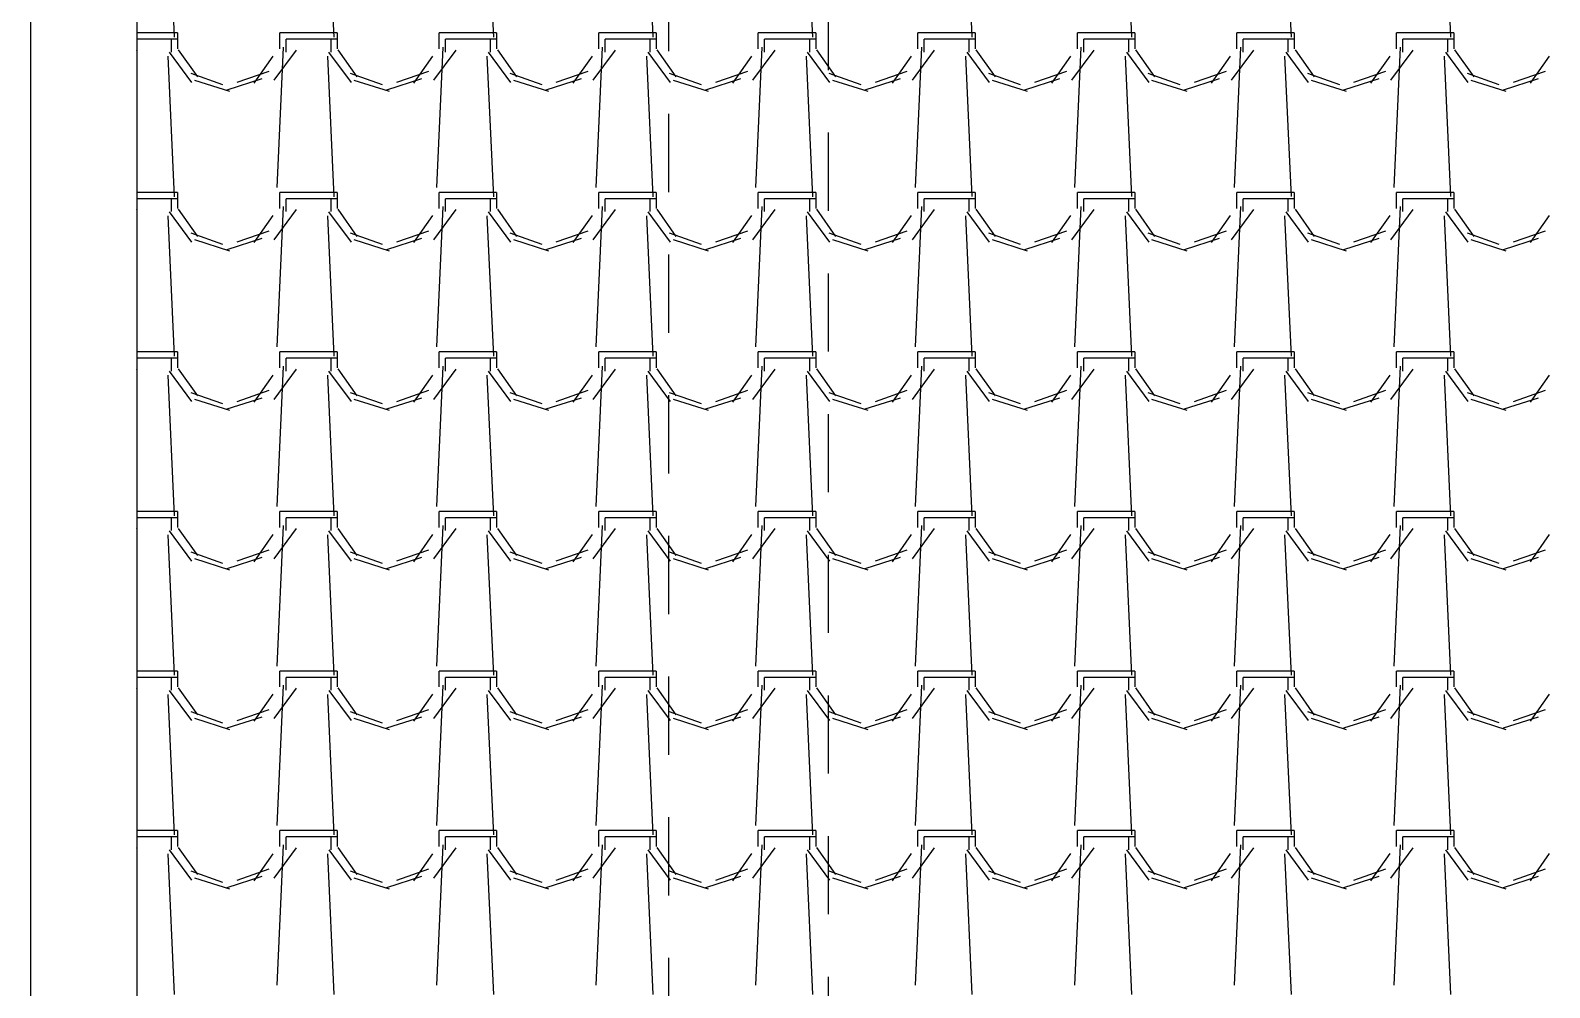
# Model space of a CAD drawing. Header units: millimetres. Extents: x 3923 to 4007, y 744 to 863.
# Drawn here: x 3930.972 to 3933.402, y 848.038 to 849.569 of the extents above; entities that cross this region are included whole.
import ezdxf

# ---------------------------------------------------------------- set-up
doc = ezdxf.new("R2010")
doc.units = ezdxf.units.MM
doc.linetypes.add('HIDDEN2', pattern=[0.1875, 0.125, -0.0625])
doc.layers.add('-HIDRO', color=8, linetype='Continuous')

msp = doc.modelspace()

# ---------------------------------------------------------------- linework, layer by layer
at = {"layer": '-HIDRO'}
for p, q in [((3930.9722, 855.7515), (3930.9722, 834.9143)), ((3931.1423, 854.5608), (3931.1423, 835.0844))]:
    msp.add_line(p, q, dxfattribs=at)
at = {"layer": '-HIDRO', "linetype": 'HIDDEN2'}
for p, q in [((3931.9928, 853.7103), (3931.9928, 835.9349)), ((3932.2479, 853.4552), (3932.2479, 846.6512))]:
    msp.add_line(p, q, dxfattribs=at)
at = {"layer": '-HIDRO', "linetype": 'Continuous'}
for p, q in [((3931.1921, 849.7825), (3931.2023, 849.558)), ((3931.4472, 849.7825), (3931.4574, 849.558)), ((3931.7024, 849.7825), (3931.7126, 849.558)), ((3931.9575, 849.7825), (3931.9677, 849.558)), ((3932.2127, 849.7825), (3932.2229, 849.558)), ((3932.4678, 849.7825), (3932.478, 849.558)), ((3932.723, 849.7825), (3932.7332, 849.558)), ((3932.9781, 849.7825), (3932.9883, 849.558)), ((3933.2333, 849.7825), (3933.2435, 849.558)), ((3931.1974, 849.5648), (3931.1423, 849.5648)), ((3931.1974, 849.5546), (3931.1423, 849.5546)), ((3931.2076, 849.5648), (3931.1974, 849.5648)), ((3931.1974, 849.5546), (3931.1974, 849.5342)), ((3931.2076, 849.5546), (3931.1974, 849.5546)), ((3931.2076, 849.5648), (3931.2076, 849.5393)), ((3931.3766, 849.5422), (3931.3664, 849.3176)), ((3931.4525, 849.5648), (3931.3709, 849.5648)), ((3931.3709, 849.5393), (3931.3709, 849.5648)), ((3931.4525, 849.5546), (3931.3811, 849.5546)), ((3931.3811, 849.5342), (3931.3811, 849.5546)), ((3931.4627, 849.5648), (3931.4525, 849.5648)), ((3931.4525, 849.5546), (3931.4525, 849.5342)), ((3931.4627, 849.5546), (3931.4525, 849.5546)), ((3931.4627, 849.5648), (3931.4627, 849.5393)), ((3931.6318, 849.5422), (3931.6216, 849.3176)), ((3931.7077, 849.5648), (3931.626, 849.5648)), ((3931.626, 849.5393), (3931.626, 849.5648)), ((3931.7077, 849.5546), (3931.6362, 849.5546)), ((3931.6362, 849.5342), (3931.6362, 849.5546)), ((3931.7179, 849.5648), (3931.7077, 849.5648)), ((3931.7077, 849.5546), (3931.7077, 849.5342)), ((3931.7179, 849.5546), (3931.7077, 849.5546)), ((3931.7179, 849.5648), (3931.7179, 849.5393)), ((3931.8869, 849.5422), (3931.8767, 849.3176)), ((3931.9628, 849.5648), (3931.8812, 849.5648)), ((3931.8812, 849.5393), (3931.8812, 849.5648)), ((3931.9628, 849.5546), (3931.8914, 849.5546)), ((3931.8914, 849.5342), (3931.8914, 849.5546)), ((3931.973, 849.5648), (3931.9628, 849.5648)), ((3931.9628, 849.5546), (3931.9628, 849.5342)), ((3931.973, 849.5546), (3931.9628, 849.5546)), ((3931.973, 849.5648), (3931.973, 849.5393)), ((3932.1421, 849.5422), (3932.1319, 849.3176)), ((3932.218, 849.5648), (3932.1363, 849.5648)), ((3932.1363, 849.5393), (3932.1363, 849.5648)), ((3932.218, 849.5546), (3932.1465, 849.5546)), ((3932.1465, 849.5342), (3932.1465, 849.5546)), ((3932.2282, 849.5648), (3932.218, 849.5648)), ((3932.218, 849.5546), (3932.218, 849.5342)), ((3932.2282, 849.5546), (3932.218, 849.5546)), ((3932.2282, 849.5648), (3932.2282, 849.5393)), ((3932.3972, 849.5422), (3932.387, 849.3176)), ((3932.4731, 849.5648), (3932.3915, 849.5648)), ((3932.3915, 849.5393), (3932.3915, 849.5648)), ((3932.4731, 849.5546), (3932.4017, 849.5546)), ((3932.4017, 849.5342), (3932.4017, 849.5546)), ((3932.4833, 849.5648), (3932.4731, 849.5648)), ((3932.4731, 849.5546), (3932.4731, 849.5342)), ((3932.4833, 849.5546), (3932.4731, 849.5546)), ((3932.4833, 849.5648), (3932.4833, 849.5393)), ((3932.6524, 849.5421), (3932.6422, 849.3176)), ((3932.7283, 849.5648), (3932.6466, 849.5648)), ((3932.6466, 849.5393), (3932.6466, 849.5648)), ((3932.7283, 849.5546), (3932.6568, 849.5546)), ((3932.6568, 849.5342), (3932.6568, 849.5546)), ((3932.7385, 849.5648), (3932.7283, 849.5648)), ((3932.7283, 849.5546), (3932.7283, 849.5342)), ((3932.7385, 849.5546), (3932.7283, 849.5546)), ((3932.7385, 849.5648), (3932.7385, 849.5393)), ((3932.9076, 849.5421), (3932.8973, 849.3176)), ((3932.9834, 849.5648), (3932.9018, 849.5648)), ((3932.9018, 849.5393), (3932.9018, 849.5648)), ((3932.9834, 849.5546), (3932.912, 849.5546)), ((3932.912, 849.5342), (3932.912, 849.5546)), ((3932.9936, 849.5648), (3932.9834, 849.5648)), ((3932.9834, 849.5546), (3932.9834, 849.5342)), ((3932.9936, 849.5546), (3932.9834, 849.5546)), ((3932.9936, 849.5648), (3932.9936, 849.5393)), ((3933.1627, 849.5421), (3933.1525, 849.3176)), ((3933.2386, 849.5648), (3933.1569, 849.5648)), ((3933.1569, 849.5393), (3933.1569, 849.5648)), ((3933.2386, 849.5546), (3933.1671, 849.5546)), ((3933.1671, 849.5342), (3933.1671, 849.5546)), ((3933.2488, 849.5648), (3933.2386, 849.5648)), ((3933.2386, 849.5546), (3933.2386, 849.5342)), ((3933.2488, 849.5546), (3933.2386, 849.5546)), ((3933.2488, 849.5648), (3933.2488, 849.5393)), ((3931.1423, 849.5368), (3931.1427, 849.5373)), ((3931.1921, 849.5274), (3931.2023, 849.3028)), ((3931.1941, 849.5339), (3931.2298, 849.4855)), ((3931.2087, 849.5378), (3931.2393, 849.4945)), ((3931.33, 849.4844), (3931.3607, 849.5278)), ((3931.3621, 849.4889), (3931.3978, 849.5373)), ((3931.4472, 849.5274), (3931.4574, 849.3028)), ((3931.4492, 849.5339), (3931.485, 849.4855)), ((3931.4638, 849.5378), (3931.4944, 849.4945)), ((3931.5852, 849.4844), (3931.6158, 849.5278)), ((3931.6172, 849.4889), (3931.653, 849.5373)), ((3931.7024, 849.5274), (3931.7126, 849.3028)), ((3931.7044, 849.5339), (3931.7401, 849.4855)), ((3931.719, 849.5378), (3931.7496, 849.4945)), ((3931.8403, 849.4844), (3931.871, 849.5278)), ((3931.8724, 849.4889), (3931.9081, 849.5373)), ((3931.9575, 849.5274), (3931.9677, 849.3028)), ((3931.9595, 849.5339), (3931.9953, 849.4855)), ((3931.9741, 849.5378), (3932.0047, 849.4944)), ((3932.0955, 849.4844), (3932.1261, 849.5278)), ((3932.1275, 849.4889), (3932.1632, 849.5373)), ((3932.2127, 849.5274), (3932.2229, 849.3028)), ((3932.2147, 849.5339), (3932.2504, 849.4855)), ((3932.2293, 849.5378), (3932.2599, 849.4944)), ((3932.3507, 849.4844), (3932.3813, 849.5278)), ((3932.3827, 849.4889), (3932.4184, 849.5373)), ((3932.4678, 849.5274), (3932.478, 849.3029)), ((3932.4698, 849.5339), (3932.5056, 849.4855)), ((3932.4844, 849.5378), (3932.515, 849.4944)), ((3932.6058, 849.4844), (3932.6364, 849.5278)), ((3932.6378, 849.4889), (3932.6735, 849.5373)), ((3932.723, 849.5274), (3932.7332, 849.3029)), ((3932.725, 849.5339), (3932.7607, 849.4855)), ((3932.7396, 849.5378), (3932.7702, 849.4944)), ((3932.861, 849.4844), (3932.8916, 849.5278)), ((3932.893, 849.4889), (3932.9287, 849.5373)), ((3932.9781, 849.5274), (3932.9883, 849.3029)), ((3932.9801, 849.5339), (3933.0158, 849.4855)), ((3932.9947, 849.5378), (3933.0253, 849.4944)), ((3933.1161, 849.4844), (3933.1467, 849.5278)), ((3933.1481, 849.4889), (3933.1838, 849.5373)), ((3933.2333, 849.5274), (3933.2435, 849.3029)), ((3933.2353, 849.5339), (3933.271, 849.4855)), ((3933.2499, 849.5378), (3933.2805, 849.4944)), ((3933.3713, 849.4844), (3933.4019, 849.5278)), ((3931.2286, 849.5001), (3931.2796, 849.4823)), ((3931.303, 849.4857), (3931.354, 849.5035)), ((3931.4837, 849.5001), (3931.5348, 849.4823)), ((3931.5581, 849.4857), (3931.6092, 849.5035)), ((3931.7389, 849.5001), (3931.7899, 849.4823)), ((3931.8133, 849.4857), (3931.8643, 849.5035)), ((3931.994, 849.5001), (3932.0451, 849.4823)), ((3932.0684, 849.4857), (3932.1195, 849.5035)), ((3932.2492, 849.5001), (3932.3002, 849.4823)), ((3932.3236, 849.4857), (3932.3746, 849.5035)), ((3932.5043, 849.5001), (3932.5554, 849.4823)), ((3932.5787, 849.4857), (3932.6298, 849.5035)), ((3932.7595, 849.5001), (3932.8105, 849.4823)), ((3932.8339, 849.4857), (3932.8849, 849.5035)), ((3933.0146, 849.5001), (3933.0657, 849.4823)), ((3933.089, 849.4857), (3933.1401, 849.5035)), ((3933.2698, 849.5001), (3933.3208, 849.4823)), ((3933.3442, 849.4857), (3933.3952, 849.5035)), ((3931.2345, 849.4894), (3931.2907, 849.4715)), ((3931.2869, 849.4738), (3931.3431, 849.4916)), ((3931.4897, 849.4894), (3931.5458, 849.4715)), ((3931.5421, 849.4738), (3931.5982, 849.4916)), ((3931.7448, 849.4894), (3931.801, 849.4715)), ((3931.7972, 849.4738), (3931.8534, 849.4916)), ((3932, 849.4894), (3932.0561, 849.4715)), ((3932.0524, 849.4738), (3932.1085, 849.4916)), ((3932.2551, 849.4894), (3932.3113, 849.4715)), ((3932.3075, 849.4738), (3932.3637, 849.4916)), ((3932.5103, 849.4894), (3932.5664, 849.4715)), ((3932.5627, 849.4738), (3932.6188, 849.4916)), ((3932.7654, 849.4894), (3932.8216, 849.4715)), ((3932.8178, 849.4738), (3932.874, 849.4916)), ((3933.0206, 849.4894), (3933.0767, 849.4715)), ((3933.073, 849.4738), (3933.1291, 849.4916)), ((3933.2757, 849.4894), (3933.3319, 849.4715)), ((3933.3281, 849.4738), (3933.3843, 849.4916)), ((3931.1974, 849.3096), (3931.1423, 849.3096)), ((3931.1974, 849.2994), (3931.1423, 849.2994)), ((3931.2076, 849.3096), (3931.1974, 849.3096)), ((3931.1974, 849.2994), (3931.1974, 849.279)), ((3931.2076, 849.2994), (3931.1974, 849.2994)), ((3931.2076, 849.3096), (3931.2076, 849.2841)), ((3931.4525, 849.3096), (3931.3709, 849.3096)), ((3931.3709, 849.2841), (3931.3709, 849.3096)), ((3931.4525, 849.2994), (3931.3811, 849.2994)), ((3931.3811, 849.279), (3931.3811, 849.2994)), ((3931.4627, 849.3096), (3931.4525, 849.3096)), ((3931.4525, 849.2994), (3931.4525, 849.279)), ((3931.4627, 849.2994), (3931.4525, 849.2994)), ((3931.4627, 849.3096), (3931.4627, 849.2841)), ((3931.7077, 849.3096), (3931.626, 849.3096)), ((3931.626, 849.2841), (3931.626, 849.3096)), ((3931.7077, 849.2994), (3931.6362, 849.2994)), ((3931.6362, 849.279), (3931.6362, 849.2994)), ((3931.7179, 849.3096), (3931.7077, 849.3096)), ((3931.7077, 849.2994), (3931.7077, 849.279)), ((3931.7179, 849.2994), (3931.7077, 849.2994)), ((3931.7179, 849.3096), (3931.7179, 849.2841)), ((3931.9628, 849.3096), (3931.8812, 849.3096)), ((3931.8812, 849.2841), (3931.8812, 849.3096)), ((3931.9628, 849.2994), (3931.8914, 849.2994)), ((3931.8914, 849.279), (3931.8914, 849.2994)), ((3931.973, 849.3096), (3931.9628, 849.3096)), ((3931.9628, 849.2994), (3931.9628, 849.279)), ((3931.973, 849.2994), (3931.9628, 849.2994)), ((3931.973, 849.3096), (3931.973, 849.2841)), ((3932.218, 849.3096), (3932.1363, 849.3096)), ((3932.1363, 849.2841), (3932.1363, 849.3096)), ((3932.218, 849.2994), (3932.1465, 849.2994)), ((3932.1465, 849.279), (3932.1465, 849.2994)), ((3932.2282, 849.3096), (3932.218, 849.3096)), ((3932.218, 849.2994), (3932.218, 849.279)), ((3932.2282, 849.2994), (3932.218, 849.2994)), ((3932.2282, 849.3096), (3932.2282, 849.2841)), ((3932.4731, 849.3096), (3932.3915, 849.3096)), ((3932.3915, 849.2841), (3932.3915, 849.3096)), ((3932.4731, 849.2994), (3932.4017, 849.2994)), ((3932.4017, 849.279), (3932.4017, 849.2994)), ((3932.4833, 849.3096), (3932.4731, 849.3096)), ((3932.4731, 849.2994), (3932.4731, 849.279)), ((3932.4833, 849.2994), (3932.4731, 849.2994)), ((3932.4833, 849.3096), (3932.4833, 849.2841)), ((3932.7283, 849.3096), (3932.6466, 849.3096)), ((3932.6466, 849.2841), (3932.6466, 849.3096)), ((3932.7283, 849.2994), (3932.6568, 849.2994)), ((3932.6568, 849.279), (3932.6568, 849.2994)), ((3932.7385, 849.3096), (3932.7283, 849.3096)), ((3932.7283, 849.2994), (3932.7283, 849.279)), ((3932.7385, 849.2994), (3932.7283, 849.2994)), ((3932.7385, 849.3096), (3932.7385, 849.2841)), ((3932.9834, 849.3096), (3932.9018, 849.3096)), ((3932.9018, 849.2841), (3932.9018, 849.3096)), ((3932.9834, 849.2994), (3932.912, 849.2994)), ((3932.912, 849.279), (3932.912, 849.2994)), ((3932.9936, 849.3096), (3932.9834, 849.3096)), ((3932.9834, 849.2994), (3932.9834, 849.279)), ((3932.9936, 849.2994), (3932.9834, 849.2994)), ((3932.9936, 849.3096), (3932.9936, 849.2841)), ((3933.2386, 849.3096), (3933.1569, 849.3096)), ((3933.1569, 849.2841), (3933.1569, 849.3096)), ((3933.2386, 849.2994), (3933.1671, 849.2994)), ((3933.1671, 849.279), (3933.1671, 849.2994)), ((3933.2488, 849.3096), (3933.2386, 849.3096)), ((3933.2386, 849.2994), (3933.2386, 849.279)), ((3933.2488, 849.2994), (3933.2386, 849.2994)), ((3933.2488, 849.3096), (3933.2488, 849.2841)), ((3931.1423, 849.2817), (3931.1427, 849.2822)), ((3931.1941, 849.2788), (3931.2298, 849.2303)), ((3931.2087, 849.2827), (3931.2393, 849.2393)), ((3931.3621, 849.2337), (3931.3978, 849.2822)), ((3931.3766, 849.287), (3931.3664, 849.0625)), ((3931.4492, 849.2788), (3931.485, 849.2303)), ((3931.4638, 849.2827), (3931.4944, 849.2393)), ((3931.6172, 849.2337), (3931.653, 849.2822)), ((3931.6318, 849.287), (3931.6216, 849.0625)), ((3931.7044, 849.2788), (3931.7401, 849.2303)), ((3931.719, 849.2827), (3931.7496, 849.2393)), ((3931.8724, 849.2337), (3931.9081, 849.2822)), ((3931.8869, 849.287), (3931.8767, 849.0625)), ((3931.9595, 849.2788), (3931.9953, 849.2303)), ((3931.9741, 849.2827), (3932.0047, 849.2393)), ((3932.1275, 849.2337), (3932.1632, 849.2822)), ((3932.1421, 849.287), (3932.1319, 849.0625)), ((3932.2147, 849.2788), (3932.2504, 849.2303)), ((3932.2293, 849.2827), (3932.2599, 849.2393)), ((3932.3827, 849.2337), (3932.4184, 849.2822)), ((3932.3972, 849.287), (3932.387, 849.0625)), ((3932.4698, 849.2788), (3932.5056, 849.2303)), ((3932.4844, 849.2827), (3932.515, 849.2393)), ((3932.6378, 849.2337), (3932.6735, 849.2822)), ((3932.6524, 849.287), (3932.6422, 849.0625)), ((3932.725, 849.2788), (3932.7607, 849.2303)), ((3932.7396, 849.2827), (3932.7702, 849.2393)), ((3932.893, 849.2337), (3932.9287, 849.2822)), ((3932.9076, 849.287), (3932.8973, 849.0625)), ((3932.9801, 849.2788), (3933.0159, 849.2303)), ((3932.9947, 849.2827), (3933.0253, 849.2393)), ((3933.1481, 849.2337), (3933.1838, 849.2822)), ((3933.1627, 849.287), (3933.1525, 849.0625)), ((3933.2353, 849.2788), (3933.271, 849.2303)), ((3933.2499, 849.2827), (3933.2805, 849.2393)), ((3931.1921, 849.2722), (3931.2023, 849.0477)), ((3931.33, 849.2293), (3931.3607, 849.2726)), ((3931.4472, 849.2722), (3931.4574, 849.0477)), ((3931.5852, 849.2293), (3931.6158, 849.2726)), ((3931.7024, 849.2722), (3931.7126, 849.0477)), ((3931.8403, 849.2293), (3931.871, 849.2726)), ((3931.9575, 849.2722), (3931.9677, 849.0477)), ((3932.0955, 849.2293), (3932.1261, 849.2726)), ((3932.2127, 849.2722), (3932.2229, 849.0477)), ((3932.3507, 849.2293), (3932.3813, 849.2726)), ((3932.4678, 849.2722), (3932.478, 849.0477)), ((3932.6058, 849.2293), (3932.6364, 849.2726)), ((3932.723, 849.2722), (3932.7332, 849.0477)), ((3932.861, 849.2293), (3932.8916, 849.2727)), ((3932.9781, 849.2722), (3932.9883, 849.0477)), ((3933.1161, 849.2293), (3933.1467, 849.2727)), ((3933.2333, 849.2722), (3933.2435, 849.0477)), ((3933.3713, 849.2293), (3933.4019, 849.2727)), ((3931.2286, 849.245), (3931.2796, 849.2271)), ((3931.2345, 849.2342), (3931.2907, 849.2163)), ((3931.2869, 849.2186), (3931.3431, 849.2365)), ((3931.303, 849.2305), (3931.354, 849.2484)), ((3931.4837, 849.245), (3931.5348, 849.2271)), ((3931.4897, 849.2342), (3931.5458, 849.2163)), ((3931.5421, 849.2186), (3931.5982, 849.2365)), ((3931.5581, 849.2305), (3931.6092, 849.2484)), ((3931.7389, 849.245), (3931.7899, 849.2271)), ((3931.7448, 849.2342), (3931.801, 849.2163)), ((3931.7972, 849.2186), (3931.8534, 849.2365)), ((3931.8133, 849.2305), (3931.8643, 849.2484)), ((3931.994, 849.245), (3932.0451, 849.2271)), ((3932, 849.2342), (3932.0561, 849.2163)), ((3932.0524, 849.2186), (3932.1085, 849.2365)), ((3932.0684, 849.2305), (3932.1195, 849.2484)), ((3932.2492, 849.245), (3932.3002, 849.2271)), ((3932.2551, 849.2342), (3932.3113, 849.2163)), ((3932.3075, 849.2186), (3932.3637, 849.2365)), ((3932.3236, 849.2305), (3932.3746, 849.2484)), ((3932.5043, 849.245), (3932.5554, 849.2271)), ((3932.5103, 849.2342), (3932.5664, 849.2163)), ((3932.5627, 849.2186), (3932.6188, 849.2365)), ((3932.5787, 849.2305), (3932.6298, 849.2484)), ((3932.7595, 849.245), (3932.8105, 849.2271)), ((3932.7654, 849.2342), (3932.8216, 849.2163)), ((3932.8178, 849.2186), (3932.874, 849.2365)), ((3932.8339, 849.2305), (3932.8849, 849.2484)), ((3933.0146, 849.245), (3933.0657, 849.2271)), ((3933.0206, 849.2342), (3933.0767, 849.2163)), ((3933.073, 849.2186), (3933.1291, 849.2365)), ((3933.089, 849.2305), (3933.1401, 849.2484)), ((3933.2698, 849.245), (3933.3208, 849.2271)), ((3933.2757, 849.2342), (3933.3319, 849.2163)), ((3933.3281, 849.2186), (3933.3843, 849.2365)), ((3933.3442, 849.2305), (3933.3952, 849.2484)), ((3931.1974, 849.0545), (3931.1423, 849.0545)), ((3931.1974, 849.0443), (3931.1423, 849.0443)), ((3931.2076, 849.0545), (3931.1974, 849.0545)), ((3931.1974, 849.0443), (3931.1974, 849.0239)), ((3931.2076, 849.0443), (3931.1974, 849.0443)), ((3931.2076, 849.0545), (3931.2076, 849.029)), ((3931.3766, 849.0319), (3931.3664, 848.8073)), ((3931.4525, 849.0545), (3931.3709, 849.0545)), ((3931.3709, 849.029), (3931.3709, 849.0545)), ((3931.4525, 849.0443), (3931.3811, 849.0443)), ((3931.3811, 849.0239), (3931.3811, 849.0443)), ((3931.4627, 849.0545), (3931.4525, 849.0545)), ((3931.4525, 849.0443), (3931.4525, 849.0239)), ((3931.4627, 849.0443), (3931.4525, 849.0443)), ((3931.4627, 849.0545), (3931.4627, 849.029)), ((3931.6318, 849.0319), (3931.6216, 848.8073)), ((3931.7077, 849.0545), (3931.626, 849.0545)), ((3931.626, 849.029), (3931.626, 849.0545)), ((3931.7077, 849.0443), (3931.6362, 849.0443)), ((3931.6362, 849.0239), (3931.6362, 849.0443)), ((3931.7179, 849.0545), (3931.7077, 849.0545)), ((3931.7077, 849.0443), (3931.7077, 849.0239)), ((3931.7179, 849.0443), (3931.7077, 849.0443)), ((3931.7179, 849.0545), (3931.7179, 849.029)), ((3931.8869, 849.0319), (3931.8767, 848.8073)), ((3931.9628, 849.0545), (3931.8812, 849.0545)), ((3931.8812, 849.029), (3931.8812, 849.0545)), ((3931.9628, 849.0443), (3931.8914, 849.0443)), ((3931.8914, 849.0239), (3931.8914, 849.0443)), ((3931.973, 849.0545), (3931.9628, 849.0545)), ((3931.9628, 849.0443), (3931.9628, 849.0239)), ((3931.973, 849.0443), (3931.9628, 849.0443)), ((3931.973, 849.0545), (3931.973, 849.029)), ((3932.1421, 849.0319), (3932.1319, 848.8073)), ((3932.218, 849.0545), (3932.1363, 849.0545)), ((3932.1363, 849.029), (3932.1363, 849.0545)), ((3932.218, 849.0443), (3932.1465, 849.0443)), ((3932.1465, 849.0239), (3932.1465, 849.0443)), ((3932.2282, 849.0545), (3932.218, 849.0545)), ((3932.218, 849.0443), (3932.218, 849.0239)), ((3932.2282, 849.0443), (3932.218, 849.0443)), ((3932.2282, 849.0545), (3932.2282, 849.029)), ((3932.3972, 849.0319), (3932.387, 848.8073)), ((3932.4731, 849.0545), (3932.3915, 849.0545)), ((3932.3915, 849.029), (3932.3915, 849.0545)), ((3932.4731, 849.0443), (3932.4017, 849.0443)), ((3932.4017, 849.0239), (3932.4017, 849.0443)), ((3932.4833, 849.0545), (3932.4731, 849.0545)), ((3932.4731, 849.0443), (3932.4731, 849.0239)), ((3932.4833, 849.0443), (3932.4731, 849.0443)), ((3932.4833, 849.0545), (3932.4833, 849.029)), ((3932.6524, 849.0318), (3932.6422, 848.8073)), ((3932.7283, 849.0545), (3932.6466, 849.0545)), ((3932.6466, 849.029), (3932.6466, 849.0545)), ((3932.7283, 849.0443), (3932.6568, 849.0443)), ((3932.6568, 849.0239), (3932.6568, 849.0443)), ((3932.7385, 849.0545), (3932.7283, 849.0545)), ((3932.7283, 849.0443), (3932.7283, 849.0239)), ((3932.7385, 849.0443), (3932.7283, 849.0443)), ((3932.7385, 849.0545), (3932.7385, 849.029)), ((3932.9076, 849.0318), (3932.8973, 848.8073)), ((3932.9834, 849.0545), (3932.9018, 849.0545)), ((3932.9018, 849.029), (3932.9018, 849.0545)), ((3932.9834, 849.0443), (3932.912, 849.0443)), ((3932.912, 849.0239), (3932.912, 849.0443)), ((3932.9936, 849.0545), (3932.9834, 849.0545)), ((3932.9834, 849.0443), (3932.9834, 849.0239)), ((3932.9936, 849.0443), (3932.9834, 849.0443)), ((3932.9936, 849.0545), (3932.9936, 849.029)), ((3933.1627, 849.0318), (3933.1525, 848.8073)), ((3933.2386, 849.0545), (3933.1569, 849.0545)), ((3933.1569, 849.029), (3933.1569, 849.0545)), ((3933.2386, 849.0443), (3933.1671, 849.0443)), ((3933.1671, 849.0239), (3933.1671, 849.0443)), ((3933.2488, 849.0545), (3933.2386, 849.0545)), ((3933.2386, 849.0443), (3933.2386, 849.0239)), ((3933.2488, 849.0443), (3933.2386, 849.0443)), ((3933.2488, 849.0545), (3933.2488, 849.029)), ((3931.1423, 849.0265), (3931.1427, 849.027)), ((3931.1921, 849.0171), (3931.2023, 848.7925)), ((3931.1941, 849.0236), (3931.2298, 848.9752)), ((3931.2087, 849.0275), (3931.2393, 848.9842)), ((3931.33, 848.9741), (3931.3607, 849.0175)), ((3931.3621, 848.9786), (3931.3978, 849.027)), ((3931.4472, 849.0171), (3931.4574, 848.7925)), ((3931.4492, 849.0236), (3931.485, 848.9752)), ((3931.4638, 849.0275), (3931.4944, 848.9842)), ((3931.5852, 848.9741), (3931.6158, 849.0175)), ((3931.6172, 848.9786), (3931.653, 849.027)), ((3931.7024, 849.0171), (3931.7126, 848.7925)), ((3931.7044, 849.0236), (3931.7401, 848.9752)), ((3931.719, 849.0275), (3931.7496, 848.9842)), ((3931.8403, 848.9741), (3931.871, 849.0175)), ((3931.8724, 848.9786), (3931.9081, 849.027)), ((3931.9575, 849.0171), (3931.9677, 848.7925)), ((3931.9595, 849.0236), (3931.9953, 848.9752)), ((3931.9741, 849.0275), (3932.0047, 848.9842)), ((3932.0955, 848.9741), (3932.1261, 849.0175)), ((3932.1275, 848.9786), (3932.1632, 849.027)), ((3932.2127, 849.0171), (3932.2229, 848.7925)), ((3932.2147, 849.0236), (3932.2504, 848.9752)), ((3932.2293, 849.0275), (3932.2599, 848.9842)), ((3932.3507, 848.9741), (3932.3813, 849.0175)), ((3932.3827, 848.9786), (3932.4184, 849.027)), ((3932.4678, 849.0171), (3932.478, 848.7926)), ((3932.4698, 849.0236), (3932.5056, 848.9752)), ((3932.4844, 849.0275), (3932.515, 848.9841)), ((3932.6058, 848.9741), (3932.6364, 849.0175)), ((3932.6378, 848.9786), (3932.6735, 849.027)), ((3932.723, 849.0171), (3932.7332, 848.7926)), ((3932.725, 849.0236), (3932.7607, 848.9752)), ((3932.7396, 849.0275), (3932.7702, 848.9841)), ((3932.861, 848.9741), (3932.8916, 849.0175)), ((3932.893, 848.9786), (3932.9287, 849.027)), ((3932.9781, 849.0171), (3932.9883, 848.7926)), ((3932.9801, 849.0236), (3933.0159, 848.9752)), ((3932.9947, 849.0275), (3933.0253, 848.9841)), ((3933.1161, 848.9741), (3933.1467, 849.0175)), ((3933.1481, 848.9786), (3933.1838, 849.027)), ((3933.2333, 849.0171), (3933.2435, 848.7926)), ((3933.2353, 849.0236), (3933.271, 848.9752)), ((3933.2499, 849.0275), (3933.2805, 848.9841)), ((3933.3713, 848.9741), (3933.4019, 849.0175)), ((3931.2286, 848.9898), (3931.2796, 848.972)), ((3931.303, 848.9754), (3931.354, 848.9932)), ((3931.4837, 848.9898), (3931.5348, 848.972)), ((3931.5581, 848.9754), (3931.6092, 848.9932)), ((3931.7389, 848.9898), (3931.7899, 848.972)), ((3931.8133, 848.9754), (3931.8643, 848.9932)), ((3931.994, 848.9898), (3932.0451, 848.972)), ((3932.0684, 848.9754), (3932.1195, 848.9932)), ((3932.2492, 848.9898), (3932.3002, 848.972)), ((3932.3236, 848.9754), (3932.3746, 848.9932)), ((3932.5043, 848.9898), (3932.5554, 848.972)), ((3932.5787, 848.9754), (3932.6298, 848.9932)), ((3932.7595, 848.9898), (3932.8105, 848.972)), ((3932.8339, 848.9754), (3932.8849, 848.9932)), ((3933.0146, 848.9898), (3933.0657, 848.972)), ((3933.089, 848.9754), (3933.1401, 848.9932)), ((3933.2698, 848.9898), (3933.3208, 848.972)), ((3933.3442, 848.9754), (3933.3952, 848.9932)), ((3931.2345, 848.9791), (3931.2907, 848.9612)), ((3931.2869, 848.9635), (3931.3431, 848.9813)), ((3931.4897, 848.9791), (3931.5458, 848.9612)), ((3931.5421, 848.9635), (3931.5982, 848.9813)), ((3931.7448, 848.9791), (3931.801, 848.9612)), ((3931.7972, 848.9635), (3931.8534, 848.9813)), ((3932, 848.9791), (3932.0561, 848.9612)), ((3932.0524, 848.9635), (3932.1085, 848.9813)), ((3932.2551, 848.9791), (3932.3113, 848.9612)), ((3932.3075, 848.9635), (3932.3637, 848.9813)), ((3932.5103, 848.9791), (3932.5664, 848.9612)), ((3932.5627, 848.9635), (3932.6188, 848.9813)), ((3932.7654, 848.9791), (3932.8216, 848.9612)), ((3932.8178, 848.9635), (3932.874, 848.9813)), ((3933.0206, 848.9791), (3933.0767, 848.9612)), ((3933.073, 848.9635), (3933.1291, 848.9813)), ((3933.2757, 848.9791), (3933.3319, 848.9612)), ((3933.3281, 848.9635), (3933.3843, 848.9813)), ((3931.1974, 848.7993), (3931.1423, 848.7993)), ((3931.1974, 848.7891), (3931.1423, 848.7891)), ((3931.2076, 848.7993), (3931.1974, 848.7993)), ((3931.1974, 848.7891), (3931.1974, 848.7687)), ((3931.2076, 848.7891), (3931.1974, 848.7891)), ((3931.2076, 848.7993), (3931.2076, 848.7738)), ((3931.4525, 848.7993), (3931.3709, 848.7993)), ((3931.3709, 848.7738), (3931.3709, 848.7993)), ((3931.4525, 848.7891), (3931.3811, 848.7891)), ((3931.3811, 848.7687), (3931.3811, 848.7891)), ((3931.4627, 848.7993), (3931.4525, 848.7993)), ((3931.4525, 848.7891), (3931.4525, 848.7687)), ((3931.4627, 848.7891), (3931.4525, 848.7891)), ((3931.4627, 848.7993), (3931.4627, 848.7738)), ((3931.7077, 848.7993), (3931.626, 848.7993)), ((3931.626, 848.7738), (3931.626, 848.7993)), ((3931.7077, 848.7891), (3931.6362, 848.7891)), ((3931.6362, 848.7687), (3931.6362, 848.7891)), ((3931.7179, 848.7993), (3931.7077, 848.7993)), ((3931.7077, 848.7891), (3931.7077, 848.7687)), ((3931.7179, 848.7891), (3931.7077, 848.7891)), ((3931.7179, 848.7993), (3931.7179, 848.7738)), ((3931.9628, 848.7993), (3931.8812, 848.7993)), ((3931.8812, 848.7738), (3931.8812, 848.7993)), ((3931.9628, 848.7891), (3931.8914, 848.7891)), ((3931.8914, 848.7687), (3931.8914, 848.7891)), ((3931.973, 848.7993), (3931.9628, 848.7993)), ((3931.9628, 848.7891), (3931.9628, 848.7687)), ((3931.973, 848.7891), (3931.9628, 848.7891)), ((3931.973, 848.7993), (3931.973, 848.7738)), ((3932.218, 848.7993), (3932.1363, 848.7993)), ((3932.1363, 848.7738), (3932.1363, 848.7993)), ((3932.218, 848.7891), (3932.1465, 848.7891)), ((3932.1465, 848.7687), (3932.1465, 848.7891)), ((3932.2282, 848.7993), (3932.218, 848.7993)), ((3932.218, 848.7891), (3932.218, 848.7687)), ((3932.2282, 848.7891), (3932.218, 848.7891)), ((3932.2282, 848.7993), (3932.2282, 848.7738)), ((3932.4731, 848.7993), (3932.3915, 848.7993)), ((3932.3915, 848.7738), (3932.3915, 848.7993)), ((3932.4731, 848.7891), (3932.4017, 848.7891)), ((3932.4017, 848.7687), (3932.4017, 848.7891)), ((3932.4833, 848.7993), (3932.4731, 848.7993)), ((3932.4731, 848.7891), (3932.4731, 848.7687)), ((3932.4833, 848.7891), (3932.4731, 848.7891)), ((3932.4833, 848.7993), (3932.4833, 848.7738)), ((3932.7283, 848.7993), (3932.6466, 848.7993)), ((3932.6466, 848.7738), (3932.6466, 848.7993)), ((3932.7283, 848.7891), (3932.6568, 848.7891)), ((3932.6568, 848.7687), (3932.6568, 848.7891)), ((3932.7385, 848.7993), (3932.7283, 848.7993)), ((3932.7283, 848.7891), (3932.7283, 848.7687)), ((3932.7385, 848.7891), (3932.7283, 848.7891)), ((3932.7385, 848.7993), (3932.7385, 848.7738)), ((3932.9834, 848.7993), (3932.9018, 848.7993)), ((3932.9018, 848.7738), (3932.9018, 848.7993)), ((3932.9834, 848.7891), (3932.912, 848.7891)), ((3932.912, 848.7687), (3932.912, 848.7891)), ((3932.9936, 848.7993), (3932.9834, 848.7993)), ((3932.9834, 848.7891), (3932.9834, 848.7687)), ((3932.9936, 848.7891), (3932.9834, 848.7891)), ((3932.9936, 848.7993), (3932.9936, 848.7738)), ((3933.2386, 848.7993), (3933.1569, 848.7993)), ((3933.1569, 848.7738), (3933.1569, 848.7993)), ((3933.2386, 848.7891), (3933.1671, 848.7891)), ((3933.1671, 848.7687), (3933.1671, 848.7891)), ((3933.2488, 848.7993), (3933.2386, 848.7993)), ((3933.2386, 848.7891), (3933.2386, 848.7687)), ((3933.2488, 848.7891), (3933.2386, 848.7891)), ((3933.2488, 848.7993), (3933.2488, 848.7738)), ((3931.1423, 848.7714), (3931.1427, 848.7719)), ((3931.1941, 848.7685), (3931.2298, 848.72)), ((3931.2086, 848.7724), (3931.2393, 848.729)), ((3931.3621, 848.7234), (3931.3978, 848.7719)), ((3931.3766, 848.7767), (3931.3664, 848.5522)), ((3931.4492, 848.7685), (3931.485, 848.72)), ((3931.4638, 848.7724), (3931.4944, 848.729)), ((3931.6172, 848.7234), (3931.6529, 848.7719)), ((3931.6318, 848.7767), (3931.6216, 848.5522)), ((3931.7044, 848.7685), (3931.7401, 848.72)), ((3931.719, 848.7724), (3931.7496, 848.729)), ((3931.8724, 848.7234), (3931.9081, 848.7719)), ((3931.8869, 848.7767), (3931.8767, 848.5522)), ((3931.9595, 848.7685), (3931.9953, 848.72)), ((3931.9741, 848.7724), (3932.0047, 848.729)), ((3932.1275, 848.7234), (3932.1632, 848.7719)), ((3932.1421, 848.7767), (3932.1319, 848.5522)), ((3932.2147, 848.7685), (3932.2504, 848.72)), ((3932.2293, 848.7724), (3932.2599, 848.729)), ((3932.3827, 848.7234), (3932.4184, 848.7719)), ((3932.3972, 848.7767), (3932.387, 848.5522)), ((3932.4698, 848.7685), (3932.5056, 848.72)), ((3932.4844, 848.7724), (3932.515, 848.729)), ((3932.6378, 848.7234), (3932.6735, 848.7719)), ((3932.6524, 848.7767), (3932.6422, 848.5522)), ((3932.725, 848.7685), (3932.7607, 848.72)), ((3932.7396, 848.7724), (3932.7702, 848.729)), ((3932.893, 848.7234), (3932.9287, 848.7719)), ((3932.9076, 848.7767), (3932.8973, 848.5522)), ((3932.9801, 848.7685), (3933.0159, 848.72)), ((3932.9947, 848.7724), (3933.0253, 848.729)), ((3933.1481, 848.7234), (3933.1838, 848.7719)), ((3933.1627, 848.7767), (3933.1525, 848.5522)), ((3933.2353, 848.7685), (3933.271, 848.72)), ((3933.2499, 848.7724), (3933.2805, 848.729)), ((3931.1921, 848.7619), (3931.2023, 848.5374)), ((3931.33, 848.719), (3931.3607, 848.7623)), ((3931.4472, 848.7619), (3931.4574, 848.5374)), ((3931.5852, 848.719), (3931.6158, 848.7623)), ((3931.7024, 848.7619), (3931.7126, 848.5374)), ((3931.8404, 848.719), (3931.871, 848.7623)), ((3931.9575, 848.7619), (3931.9677, 848.5374)), ((3932.0955, 848.719), (3932.1261, 848.7623)), ((3932.2127, 848.7619), (3932.2229, 848.5374)), ((3932.3507, 848.719), (3932.3813, 848.7623)), ((3932.4678, 848.7619), (3932.478, 848.5374)), ((3932.6058, 848.719), (3932.6364, 848.7624)), ((3932.723, 848.7619), (3932.7332, 848.5374)), ((3932.861, 848.719), (3932.8916, 848.7624)), ((3932.9781, 848.7619), (3932.9883, 848.5374)), ((3933.1161, 848.719), (3933.1467, 848.7624)), ((3933.2333, 848.7619), (3933.2435, 848.5374)), ((3933.3713, 848.719), (3933.4019, 848.7624)), ((3931.2286, 848.7347), (3931.2796, 848.7168)), ((3931.2345, 848.7239), (3931.2907, 848.706)), ((3931.2869, 848.7083), (3931.3431, 848.7262)), ((3931.303, 848.7202), (3931.354, 848.7381)), ((3931.4837, 848.7347), (3931.5348, 848.7168)), ((3931.4897, 848.7239), (3931.5458, 848.706)), ((3931.5421, 848.7083), (3931.5982, 848.7262)), ((3931.5581, 848.7202), (3931.6092, 848.7381)), ((3931.7389, 848.7347), (3931.7899, 848.7168)), ((3931.7448, 848.7239), (3931.801, 848.706)), ((3931.7972, 848.7083), (3931.8534, 848.7262)), ((3931.8133, 848.7202), (3931.8643, 848.7381)), ((3931.994, 848.7347), (3932.0451, 848.7168)), ((3932, 848.7239), (3932.0561, 848.706)), ((3932.0524, 848.7083), (3932.1085, 848.7262)), ((3932.0684, 848.7202), (3932.1195, 848.7381)), ((3932.2492, 848.7347), (3932.3002, 848.7168)), ((3932.2551, 848.7239), (3932.3113, 848.706)), ((3932.3075, 848.7083), (3932.3637, 848.7262)), ((3932.3236, 848.7202), (3932.3746, 848.7381)), ((3932.5043, 848.7347), (3932.5554, 848.7168)), ((3932.5103, 848.7239), (3932.5664, 848.706)), ((3932.5627, 848.7083), (3932.6188, 848.7262)), ((3932.5787, 848.7202), (3932.6298, 848.7381)), ((3932.7595, 848.7347), (3932.8105, 848.7168)), ((3932.7654, 848.7239), (3932.8216, 848.706)), ((3932.8178, 848.7083), (3932.874, 848.7262)), ((3932.8339, 848.7202), (3932.8849, 848.7381)), ((3933.0146, 848.7347), (3933.0657, 848.7168)), ((3933.0206, 848.7239), (3933.0767, 848.706)), ((3933.073, 848.7083), (3933.1291, 848.7262)), ((3933.089, 848.7202), (3933.1401, 848.7381)), ((3933.2698, 848.7347), (3933.3208, 848.7168)), ((3933.2757, 848.7239), (3933.3319, 848.706)), ((3933.3281, 848.7083), (3933.3843, 848.7262)), ((3933.3442, 848.7202), (3933.3952, 848.7381)), ((3931.1974, 848.5442), (3931.1423, 848.5442)), ((3931.1974, 848.534), (3931.1423, 848.534)), ((3931.2076, 848.5442), (3931.1974, 848.5442)), ((3931.1974, 848.534), (3931.1974, 848.5136)), ((3931.2076, 848.534), (3931.1974, 848.534)), ((3931.2076, 848.5442), (3931.2076, 848.5187)), ((3931.3766, 848.5216), (3931.3664, 848.297)), ((3931.4525, 848.5442), (3931.3709, 848.5442)), ((3931.3709, 848.5187), (3931.3709, 848.5442)), ((3931.4525, 848.534), (3931.3811, 848.534)), ((3931.3811, 848.5136), (3931.3811, 848.534)), ((3931.4627, 848.5442), (3931.4525, 848.5442)), ((3931.4525, 848.534), (3931.4525, 848.5136)), ((3931.4627, 848.534), (3931.4525, 848.534)), ((3931.4627, 848.5442), (3931.4627, 848.5187)), ((3931.6318, 848.5216), (3931.6216, 848.297)), ((3931.7077, 848.5442), (3931.626, 848.5442)), ((3931.626, 848.5187), (3931.626, 848.5442)), ((3931.7077, 848.534), (3931.6362, 848.534)), ((3931.6362, 848.5136), (3931.6362, 848.534)), ((3931.7179, 848.5442), (3931.7077, 848.5442)), ((3931.7077, 848.534), (3931.7077, 848.5136)), ((3931.7179, 848.534), (3931.7077, 848.534)), ((3931.7179, 848.5442), (3931.7179, 848.5187)), ((3931.8869, 848.5216), (3931.8767, 848.297)), ((3931.9628, 848.5442), (3931.8812, 848.5442)), ((3931.8812, 848.5187), (3931.8812, 848.5442)), ((3931.9628, 848.534), (3931.8914, 848.534)), ((3931.8914, 848.5136), (3931.8914, 848.534)), ((3931.973, 848.5442), (3931.9628, 848.5442)), ((3931.9628, 848.534), (3931.9628, 848.5136)), ((3931.973, 848.534), (3931.9628, 848.534)), ((3931.973, 848.5442), (3931.973, 848.5187)), ((3932.1421, 848.5216), (3932.1319, 848.297)), ((3932.218, 848.5442), (3932.1363, 848.5442)), ((3932.1363, 848.5187), (3932.1363, 848.5442)), ((3932.218, 848.534), (3932.1465, 848.534)), ((3932.1465, 848.5136), (3932.1465, 848.534)), ((3932.2282, 848.5442), (3932.218, 848.5442)), ((3932.218, 848.534), (3932.218, 848.5136)), ((3932.2282, 848.534), (3932.218, 848.534)), ((3932.2282, 848.5442), (3932.2282, 848.5187)), ((3932.3972, 848.5216), (3932.387, 848.297)), ((3932.4731, 848.5442), (3932.3915, 848.5442)), ((3932.3915, 848.5187), (3932.3915, 848.5442)), ((3932.4731, 848.534), (3932.4017, 848.534)), ((3932.4017, 848.5136), (3932.4017, 848.534)), ((3932.4833, 848.5442), (3932.4731, 848.5442)), ((3932.4731, 848.534), (3932.4731, 848.5136)), ((3932.4833, 848.534), (3932.4731, 848.534)), ((3932.4833, 848.5442), (3932.4833, 848.5187)), ((3932.6524, 848.5215), (3932.6422, 848.297)), ((3932.7283, 848.5442), (3932.6466, 848.5442)), ((3932.6466, 848.5187), (3932.6466, 848.5442)), ((3932.7283, 848.534), (3932.6568, 848.534)), ((3932.6568, 848.5136), (3932.6568, 848.534)), ((3932.7385, 848.5442), (3932.7283, 848.5442)), ((3932.7283, 848.534), (3932.7283, 848.5136)), ((3932.7385, 848.534), (3932.7283, 848.534)), ((3932.7385, 848.5442), (3932.7385, 848.5187)), ((3932.9076, 848.5215), (3932.8973, 848.297)), ((3932.9834, 848.5442), (3932.9018, 848.5442)), ((3932.9018, 848.5187), (3932.9018, 848.5442)), ((3932.9834, 848.534), (3932.912, 848.534)), ((3932.912, 848.5136), (3932.912, 848.534)), ((3932.9936, 848.5442), (3932.9834, 848.5442)), ((3932.9834, 848.534), (3932.9834, 848.5136)), ((3932.9936, 848.534), (3932.9834, 848.534)), ((3932.9936, 848.5442), (3932.9936, 848.5187)), ((3933.1627, 848.5215), (3933.1525, 848.297)), ((3933.2386, 848.5442), (3933.1569, 848.5442)), ((3933.1569, 848.5187), (3933.1569, 848.5442)), ((3933.2386, 848.534), (3933.1671, 848.534)), ((3933.1671, 848.5136), (3933.1671, 848.534)), ((3933.2488, 848.5442), (3933.2386, 848.5442)), ((3933.2386, 848.534), (3933.2386, 848.5136)), ((3933.2488, 848.534), (3933.2386, 848.534)), ((3933.2488, 848.5442), (3933.2488, 848.5187)), ((3931.1423, 848.5163), (3931.1427, 848.5167)), ((3931.1921, 848.5068), (3931.2023, 848.2822)), ((3931.1941, 848.5133), (3931.2298, 848.4649)), ((3931.2086, 848.5172), (3931.2393, 848.4739)), ((3931.33, 848.4638), (3931.3607, 848.5072)), ((3931.3621, 848.4683), (3931.3978, 848.5167)), ((3931.4472, 848.5068), (3931.4574, 848.2822)), ((3931.4493, 848.5133), (3931.485, 848.4649)), ((3931.4638, 848.5172), (3931.4944, 848.4739)), ((3931.5852, 848.4638), (3931.6158, 848.5072)), ((3931.6172, 848.4683), (3931.6529, 848.5167)), ((3931.7024, 848.5068), (3931.7126, 848.2822)), ((3931.7044, 848.5133), (3931.7401, 848.4649)), ((3931.719, 848.5172), (3931.7496, 848.4739)), ((3931.8404, 848.4638), (3931.871, 848.5072)), ((3931.8724, 848.4683), (3931.9081, 848.5167)), ((3931.9575, 848.5068), (3931.9677, 848.2822)), ((3931.9595, 848.5133), (3931.9953, 848.4649)), ((3931.9741, 848.5172), (3932.0047, 848.4739)), ((3932.0955, 848.4638), (3932.1261, 848.5072)), ((3932.1275, 848.4683), (3932.1632, 848.5167)), ((3932.2127, 848.5068), (3932.2229, 848.2822)), ((3932.2147, 848.5133), (3932.2504, 848.4649)), ((3932.2293, 848.5172), (3932.2599, 848.4739)), ((3932.3507, 848.4638), (3932.3813, 848.5072)), ((3932.3827, 848.4683), (3932.4184, 848.5167)), ((3932.4678, 848.5068), (3932.478, 848.2823)), ((3932.4698, 848.5133), (3932.5056, 848.4649)), ((3932.4844, 848.5172), (3932.515, 848.4739)), ((3932.6058, 848.4638), (3932.6364, 848.5072)), ((3932.6378, 848.4683), (3932.6735, 848.5167)), ((3932.723, 848.5068), (3932.7332, 848.2823)), ((3932.725, 848.5133), (3932.7607, 848.4649)), ((3932.7396, 848.5172), (3932.7702, 848.4738)), ((3932.861, 848.4638), (3932.8916, 848.5072)), ((3932.893, 848.4683), (3932.9287, 848.5167)), ((3932.9781, 848.5068), (3932.9883, 848.2823)), ((3932.9801, 848.5133), (3933.0159, 848.4649)), ((3932.9947, 848.5172), (3933.0253, 848.4738)), ((3933.1161, 848.4638), (3933.1467, 848.5072)), ((3933.1481, 848.4683), (3933.1838, 848.5167)), ((3933.2333, 848.5068), (3933.2435, 848.2823)), ((3933.2353, 848.5133), (3933.271, 848.4649)), ((3933.2499, 848.5172), (3933.2805, 848.4738)), ((3933.3713, 848.4638), (3933.4019, 848.5072)), ((3931.2286, 848.4795), (3931.2796, 848.4616)), ((3931.303, 848.4651), (3931.354, 848.4829)), ((3931.4837, 848.4795), (3931.5348, 848.4616)), ((3931.5581, 848.4651), (3931.6092, 848.4829)), ((3931.7389, 848.4795), (3931.7899, 848.4616)), ((3931.8133, 848.4651), (3931.8643, 848.4829)), ((3931.994, 848.4795), (3932.0451, 848.4616)), ((3932.0684, 848.4651), (3932.1195, 848.4829)), ((3932.2492, 848.4795), (3932.3002, 848.4616)), ((3932.3236, 848.4651), (3932.3746, 848.4829)), ((3932.5043, 848.4795), (3932.5554, 848.4616)), ((3932.5787, 848.4651), (3932.6298, 848.4829)), ((3932.7595, 848.4795), (3932.8105, 848.4616)), ((3932.8339, 848.4651), (3932.8849, 848.4829)), ((3933.0146, 848.4795), (3933.0657, 848.4616)), ((3933.089, 848.4651), (3933.1401, 848.4829)), ((3933.2698, 848.4795), (3933.3208, 848.4617)), ((3933.3442, 848.4651), (3933.3952, 848.4829)), ((3931.2345, 848.4688), (3931.2907, 848.4509)), ((3931.2869, 848.4532), (3931.3431, 848.471)), ((3931.4897, 848.4688), (3931.5458, 848.4509)), ((3931.5421, 848.4532), (3931.5982, 848.471)), ((3931.7448, 848.4688), (3931.801, 848.4509)), ((3931.7972, 848.4532), (3931.8534, 848.471)), ((3932, 848.4688), (3932.0561, 848.4509)), ((3932.0524, 848.4532), (3932.1085, 848.471)), ((3932.2551, 848.4688), (3932.3113, 848.4509)), ((3932.3075, 848.4532), (3932.3637, 848.471)), ((3932.5103, 848.4688), (3932.5664, 848.4509)), ((3932.5627, 848.4532), (3932.6188, 848.471)), ((3932.7654, 848.4688), (3932.8216, 848.4509)), ((3932.8178, 848.4532), (3932.874, 848.471)), ((3933.0206, 848.4688), (3933.0767, 848.4509)), ((3933.073, 848.4532), (3933.1291, 848.471)), ((3933.2757, 848.4688), (3933.3319, 848.4509)), ((3933.3281, 848.4532), (3933.3843, 848.471)), ((3931.1974, 848.289), (3931.1423, 848.289)), ((3931.1974, 848.2788), (3931.1423, 848.2788)), ((3931.2076, 848.289), (3931.1974, 848.289)), ((3931.1974, 848.2788), (3931.1974, 848.2584)), ((3931.2076, 848.2788), (3931.1974, 848.2788)), ((3931.2076, 848.289), (3931.2076, 848.2635)), ((3931.4525, 848.289), (3931.3709, 848.289)), ((3931.3709, 848.2635), (3931.3709, 848.289)), ((3931.4525, 848.2788), (3931.3811, 848.2788)), ((3931.3811, 848.2584), (3931.3811, 848.2788)), ((3931.4627, 848.289), (3931.4525, 848.289)), ((3931.4525, 848.2788), (3931.4525, 848.2584)), ((3931.4627, 848.2788), (3931.4525, 848.2788)), ((3931.4627, 848.289), (3931.4627, 848.2635)), ((3931.7077, 848.289), (3931.626, 848.289)), ((3931.626, 848.2635), (3931.626, 848.289)), ((3931.7077, 848.2788), (3931.6362, 848.2788)), ((3931.6362, 848.2584), (3931.6362, 848.2788)), ((3931.7179, 848.289), (3931.7077, 848.289)), ((3931.7077, 848.2788), (3931.7077, 848.2584)), ((3931.7179, 848.2788), (3931.7077, 848.2788)), ((3931.7179, 848.289), (3931.7179, 848.2635)), ((3931.9628, 848.289), (3931.8812, 848.289)), ((3931.8812, 848.2635), (3931.8812, 848.289)), ((3931.9628, 848.2788), (3931.8914, 848.2788)), ((3931.8914, 848.2584), (3931.8914, 848.2788)), ((3931.973, 848.289), (3931.9628, 848.289)), ((3931.9628, 848.2788), (3931.9628, 848.2584)), ((3931.973, 848.2788), (3931.9628, 848.2788)), ((3931.973, 848.289), (3931.973, 848.2635)), ((3932.218, 848.289), (3932.1363, 848.289)), ((3932.1363, 848.2635), (3932.1363, 848.289)), ((3932.218, 848.2788), (3932.1465, 848.2788)), ((3932.1465, 848.2584), (3932.1465, 848.2788)), ((3932.2282, 848.289), (3932.218, 848.289)), ((3932.218, 848.2788), (3932.218, 848.2584)), ((3932.2282, 848.2788), (3932.218, 848.2788)), ((3932.2282, 848.289), (3932.2282, 848.2635)), ((3932.4731, 848.289), (3932.3915, 848.289)), ((3932.3915, 848.2635), (3932.3915, 848.289)), ((3932.4731, 848.2788), (3932.4017, 848.2788)), ((3932.4017, 848.2584), (3932.4017, 848.2788)), ((3932.4833, 848.289), (3932.4731, 848.289)), ((3932.4731, 848.2788), (3932.4731, 848.2584)), ((3932.4833, 848.2788), (3932.4731, 848.2788)), ((3932.4833, 848.289), (3932.4833, 848.2635)), ((3932.7283, 848.289), (3932.6466, 848.289)), ((3932.6466, 848.2635), (3932.6466, 848.289)), ((3932.7283, 848.2788), (3932.6568, 848.2788)), ((3932.6568, 848.2584), (3932.6568, 848.2788)), ((3932.7385, 848.289), (3932.7283, 848.289)), ((3932.7283, 848.2788), (3932.7283, 848.2584)), ((3932.7385, 848.2788), (3932.7283, 848.2788)), ((3932.7385, 848.289), (3932.7385, 848.2635)), ((3932.9834, 848.289), (3932.9018, 848.289)), ((3932.9018, 848.2635), (3932.9018, 848.289)), ((3932.9834, 848.2788), (3932.912, 848.2788)), ((3932.912, 848.2584), (3932.912, 848.2788)), ((3932.9936, 848.289), (3932.9834, 848.289)), ((3932.9834, 848.2788), (3932.9834, 848.2584)), ((3932.9936, 848.2788), (3932.9834, 848.2788)), ((3932.9936, 848.289), (3932.9936, 848.2635)), ((3933.2386, 848.289), (3933.1569, 848.289)), ((3933.1569, 848.2635), (3933.1569, 848.289)), ((3933.2386, 848.2788), (3933.1671, 848.2788)), ((3933.1671, 848.2584), (3933.1671, 848.2788)), ((3933.2488, 848.289), (3933.2386, 848.289)), ((3933.2386, 848.2788), (3933.2386, 848.2584)), ((3933.2488, 848.2788), (3933.2386, 848.2788)), ((3933.2488, 848.289), (3933.2488, 848.2635)), ((3931.1423, 848.2611), (3931.1426, 848.2616)), ((3931.1941, 848.2582), (3931.2298, 848.2097)), ((3931.2086, 848.2621), (3931.2393, 848.2187)), ((3931.3621, 848.2131), (3931.3978, 848.2616)), ((3931.3766, 848.2664), (3931.3664, 848.0419)), ((3931.4493, 848.2582), (3931.485, 848.2097)), ((3931.4638, 848.2621), (3931.4944, 848.2187)), ((3931.6172, 848.2131), (3931.6529, 848.2616)), ((3931.6318, 848.2664), (3931.6216, 848.0419)), ((3931.7044, 848.2582), (3931.7401, 848.2097)), ((3931.719, 848.2621), (3931.7496, 848.2187)), ((3931.8724, 848.2131), (3931.9081, 848.2616)), ((3931.8869, 848.2664), (3931.8767, 848.0419)), ((3931.9595, 848.2582), (3931.9953, 848.2097)), ((3931.9741, 848.2621), (3932.0047, 848.2187)), ((3932.1275, 848.2131), (3932.1632, 848.2616)), ((3932.1421, 848.2664), (3932.1319, 848.0419)), ((3932.2147, 848.2582), (3932.2504, 848.2097)), ((3932.2293, 848.2621), (3932.2599, 848.2187)), ((3932.3827, 848.2131), (3932.4184, 848.2616)), ((3932.3972, 848.2664), (3932.387, 848.0419)), ((3932.4698, 848.2582), (3932.5056, 848.2097)), ((3932.4844, 848.2621), (3932.515, 848.2187)), ((3932.6378, 848.2131), (3932.6735, 848.2616)), ((3932.6524, 848.2664), (3932.6422, 848.0419)), ((3932.725, 848.2582), (3932.7607, 848.2097)), ((3932.7396, 848.2621), (3932.7702, 848.2187)), ((3932.893, 848.2131), (3932.9287, 848.2616)), ((3932.9076, 848.2664), (3932.8973, 848.0419)), ((3932.9801, 848.2582), (3933.0159, 848.2097)), ((3932.9947, 848.2621), (3933.0253, 848.2187)), ((3933.1481, 848.2131), (3933.1838, 848.2616)), ((3933.1627, 848.2664), (3933.1525, 848.0419)), ((3933.2353, 848.2582), (3933.271, 848.2097)), ((3933.2499, 848.2621), (3933.2805, 848.2187)), ((3931.1921, 848.2516), (3931.2023, 848.0271)), ((3931.3301, 848.2087), (3931.3607, 848.252)), ((3931.4472, 848.2516), (3931.4574, 848.0271)), ((3931.5852, 848.2087), (3931.6158, 848.252)), ((3931.7024, 848.2516), (3931.7126, 848.0271)), ((3931.8404, 848.2087), (3931.871, 848.252)), ((3931.9575, 848.2516), (3931.9677, 848.0271)), ((3932.0955, 848.2087), (3932.1261, 848.2521)), ((3932.2127, 848.2516), (3932.2229, 848.0271)), ((3932.3507, 848.2087), (3932.3813, 848.2521)), ((3932.4678, 848.2516), (3932.478, 848.0271)), ((3932.6058, 848.2087), (3932.6364, 848.2521)), ((3932.723, 848.2516), (3932.7332, 848.0271)), ((3932.861, 848.2087), (3932.8916, 848.2521)), ((3932.9781, 848.2516), (3932.9883, 848.0271)), ((3933.1161, 848.2087), (3933.1467, 848.2521)), ((3933.2333, 848.2516), (3933.2435, 848.0271)), ((3933.3713, 848.2087), (3933.4019, 848.2521)), ((3931.2286, 848.2244), (3931.2796, 848.2065)), ((3931.2345, 848.2136), (3931.2907, 848.1957)), ((3931.2869, 848.198), (3931.3431, 848.2159)), ((3931.303, 848.2099), (3931.354, 848.2278)), ((3931.4837, 848.2244), (3931.5348, 848.2065)), ((3931.4897, 848.2136), (3931.5458, 848.1957)), ((3931.5421, 848.198), (3931.5982, 848.2159)), ((3931.5581, 848.2099), (3931.6092, 848.2278)), ((3931.7389, 848.2244), (3931.7899, 848.2065)), ((3931.7448, 848.2136), (3931.801, 848.1957)), ((3931.7972, 848.198), (3931.8534, 848.2159)), ((3931.8133, 848.2099), (3931.8643, 848.2278)), ((3931.994, 848.2244), (3932.0451, 848.2065)), ((3932, 848.2136), (3932.0561, 848.1957)), ((3932.0524, 848.198), (3932.1085, 848.2159)), ((3932.0684, 848.2099), (3932.1195, 848.2278)), ((3932.2492, 848.2244), (3932.3002, 848.2065)), ((3932.2551, 848.2136), (3932.3113, 848.1957)), ((3932.3075, 848.198), (3932.3637, 848.2159)), ((3932.3236, 848.2099), (3932.3746, 848.2278)), ((3932.5043, 848.2244), (3932.5554, 848.2065)), ((3932.5103, 848.2136), (3932.5664, 848.1957)), ((3932.5627, 848.198), (3932.6188, 848.2159)), ((3932.5787, 848.2099), (3932.6297, 848.2278)), ((3932.7595, 848.2244), (3932.8105, 848.2065)), ((3932.7654, 848.2136), (3932.8216, 848.1957)), ((3932.8178, 848.198), (3932.874, 848.2159)), ((3932.8339, 848.2099), (3932.8849, 848.2278)), ((3933.0146, 848.2244), (3933.0657, 848.2065)), ((3933.0206, 848.2136), (3933.0767, 848.1957)), ((3933.073, 848.198), (3933.1291, 848.2159)), ((3933.089, 848.2099), (3933.14, 848.2278)), ((3933.2698, 848.2244), (3933.3208, 848.2065)), ((3933.2757, 848.2136), (3933.3319, 848.1957)), ((3933.3281, 848.198), (3933.3843, 848.2159)), ((3933.3442, 848.2099), (3933.3952, 848.2278))]:
    msp.add_line(p, q, dxfattribs=at)

doc.saveas('drawing.dxf')
